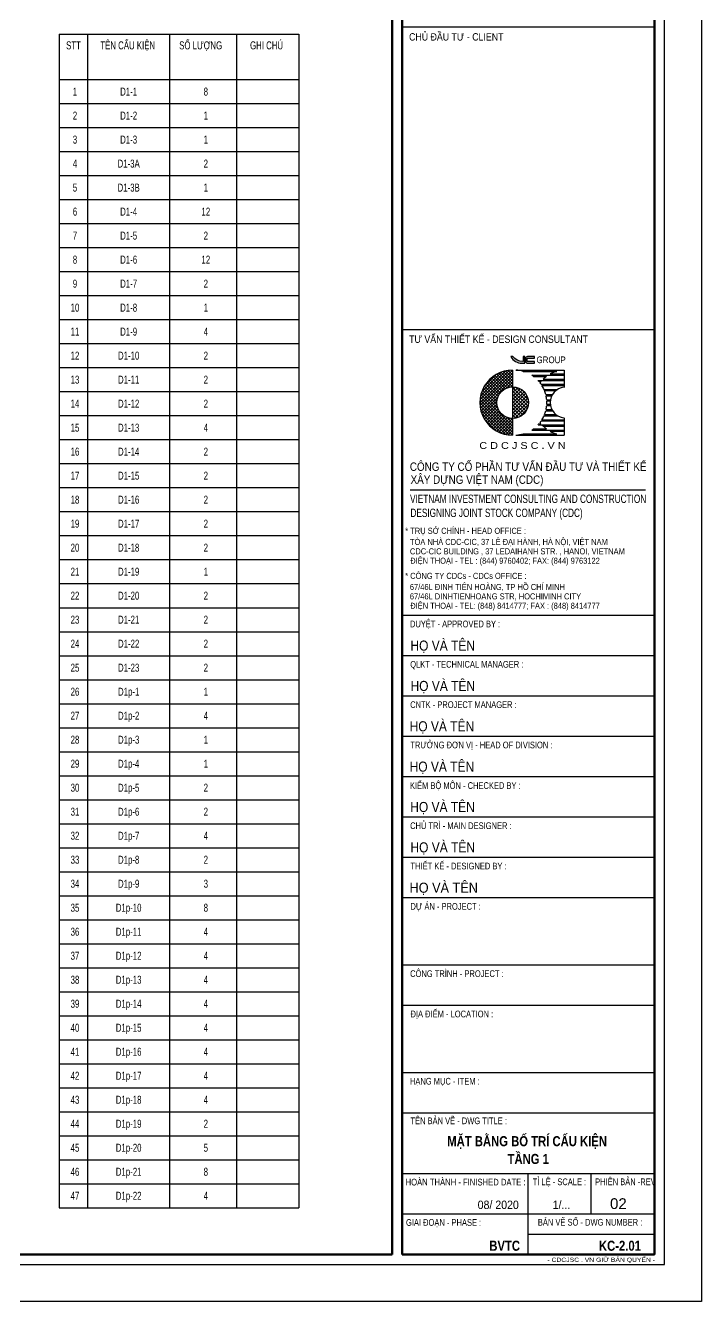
# Model space of a CAD drawing. Header units: millimetres. Extents: x 0 to 132533, y 0 to 93608.
# Drawn here: x 100864 to 132533, y 0 to 59802 of the extents above; entities that cross this region are included whole.
import ezdxf
from ezdxf.enums import TextEntityAlignment as Align

# ---------------------------------------------------------------- set-up
doc = ezdxf.new("R2010")
doc.units = ezdxf.units.MM
doc.header["$LTSCALE"] = 1000
doc.header["$MEASUREMENT"] = 0
doc.layers.add('CDC -TEXT KHUNG', color=7, linetype='Continuous')
doc.layers.add('CDC-KHUNGTEN', color=7, linetype='Continuous')
doc.layers.add('CDC.03.BORDER', color=3, linetype='Continuous', lineweight=25)
doc.layers.add('CDC.06.TEXT', color=2, linetype='Continuous', lineweight=18)
doc.styles.add('ARIAL', font='arial.ttf', dxfattribs={"width": 0.6})
doc.styles.add('Arial_B_3', font='arialbd.ttf', dxfattribs={"width": 0.75, "height": 3})
doc.styles.add('KCS_SMTEXT', font='arial.ttf', dxfattribs={"width": 0.7})
doc.styles.add('KT CDC', font='arial.ttf', dxfattribs={"width": 0.85, "height": 200})

# ---------------------------------------------------------------- blocks, each defined once
blk = doc.blocks.new('CDTA1')
at = {"layer": 'CDC-KHUNGTEN', "color": 6, "lineweight": 25}
blk.add_line((0, 90), (-75, 90), dxfattribs=at)
at = {"layer": 'CDC-KHUNGTEN', "color": 6, "style": 'KT CDC', "width": 0.85}
blk.add_text('CHỦ ĐẦU TƯ - CLIENT', height=2.2, dxfattribs=at).set_placement((-72.93, 86))
blk = doc.blocks.new('LOGOmoi')
at = {"layer": 'CDC -TEXT KHUNG'}
h = blk.add_hatch(color=1, dxfattribs=at)
h.paths.add_polyline_path([(1.46, 5.45), (1.26, 5.45), (1.26, 4.88), (1.21, 4.88, -0.237912), (0.06, 5.45), (-0.2, 5.45, 0.272847), (1.14, 4.66), (1.46, 4.66)])
h.paths.add_polyline_path([(2.59, 5.45), (1.8, 5.45, 0.414214), (1.54, 5.2), (1.54, 4.92, 0.414214), (1.8, 4.66), (2.59, 4.66), (2.59, 4.87), (1.8, 4.87, -0.414214), (1.74, 4.92), (1.74, 5.2, -0.414214), (1.8, 5.25), (2.59, 5.25)])
h = blk.add_hatch(dxfattribs=at)
h.set_pattern_fill('ANSI37', color=102, scale=2.293939, angle=360, style=0)
h.set_pattern_definition([(45, (-2844.4439, 636.61023), (-0.178426552, 0.178426553), []), (135, (-2844.4439, 636.61023), (-0.178426552, -0.178426553), [])])
edge = h.paths.add_edge_path()
edge.add_arc((0.02, 0), 1.87, 90, 270)
edge.add_line((0.02, -1.88), (0.02, -3.84))
edge.add_line((0.02, -3.84), (-0.17, -3.84))
edge.add_line((-0.17, -3.84), (-0.36, -3.83))
edge.add_line((-0.36, -3.83), (-0.55, -3.8))
edge.add_line((-0.55, -3.8), (-0.73, -3.77))
edge.add_line((-0.73, -3.77), (-0.92, -3.73))
edge.add_line((-0.92, -3.73), (-1.1, -3.68))
edge.add_line((-1.1, -3.68), (-1.28, -3.62))
edge.add_line((-1.28, -3.62), (-1.45, -3.55))
edge.add_line((-1.45, -3.55), (-1.63, -3.48))
edge.add_line((-1.63, -3.48), (-1.79, -3.39))
edge.add_line((-1.79, -3.39), (-1.96, -3.3))
edge.add_line((-1.96, -3.3), (-2.12, -3.2))
edge.add_line((-2.12, -3.2), (-2.27, -3.09))
edge.add_line((-2.27, -3.09), (-2.42, -2.97))
edge.add_line((-2.42, -2.97), (-2.56, -2.85))
edge.add_line((-2.56, -2.85), (-2.7, -2.72))
edge.add_line((-2.7, -2.72), (-2.83, -2.58))
edge.add_line((-2.83, -2.58), (-2.95, -2.44))
edge.add_line((-2.95, -2.44), (-3.07, -2.29))
edge.add_line((-3.07, -2.29), (-3.18, -2.14))
edge.add_line((-3.18, -2.14), (-3.28, -1.98))
edge.add_line((-3.28, -1.98), (-3.37, -1.81))
edge.add_line((-3.37, -1.81), (-3.46, -1.64))
edge.add_line((-3.46, -1.64), (-3.53, -1.47))
edge.add_line((-3.53, -1.47), (-3.6, -1.3))
edge.add_line((-3.6, -1.3), (-3.66, -1.12))
edge.add_line((-3.66, -1.12), (-3.71, -0.93))
edge.add_line((-3.71, -0.93), (-3.75, -0.75))
edge.add_line((-3.75, -0.75), (-3.79, -0.56))
edge.add_line((-3.79, -0.56), (-3.81, -0.38))
edge.add_line((-3.81, -0.38), (-3.82, -0.19))
edge.add_line((-3.82, -0.19), (-3.83, 0))
edge.add_line((-3.83, 0), (-3.82, 0.19))
edge.add_line((-3.82, 0.19), (-3.81, 0.38))
edge.add_line((-3.81, 0.38), (-3.79, 0.56))
edge.add_line((-3.79, 0.56), (-3.75, 0.75))
edge.add_line((-3.75, 0.75), (-3.71, 0.93))
edge.add_line((-3.71, 0.93), (-3.66, 1.12))
edge.add_line((-3.66, 1.12), (-3.6, 1.3))
edge.add_line((-3.6, 1.3), (-3.53, 1.47))
edge.add_line((-3.53, 1.47), (-3.46, 1.64))
edge.add_line((-3.46, 1.64), (-3.37, 1.81))
edge.add_line((-3.37, 1.81), (-3.28, 1.98))
edge.add_line((-3.28, 1.98), (-3.18, 2.14))
edge.add_line((-3.18, 2.14), (-3.07, 2.29))
edge.add_line((-3.07, 2.29), (-2.95, 2.44))
edge.add_line((-2.95, 2.44), (-2.83, 2.58))
edge.add_line((-2.83, 2.58), (-2.7, 2.72))
edge.add_line((-2.7, 2.72), (-2.56, 2.85))
edge.add_line((-2.56, 2.85), (-2.42, 2.97))
edge.add_line((-2.42, 2.97), (-2.27, 3.09))
edge.add_line((-2.27, 3.09), (-2.12, 3.2))
edge.add_line((-2.12, 3.2), (-1.96, 3.3))
edge.add_line((-1.96, 3.3), (-1.79, 3.39))
edge.add_line((-1.79, 3.39), (-1.63, 3.48))
edge.add_line((-1.63, 3.48), (-1.45, 3.55))
edge.add_line((-1.45, 3.55), (-1.28, 3.62))
edge.add_line((-1.28, 3.62), (-1.1, 3.68))
edge.add_line((-1.1, 3.68), (-0.92, 3.73))
edge.add_line((-0.92, 3.73), (-0.73, 3.77))
edge.add_line((-0.73, 3.77), (-0.55, 3.8))
edge.add_line((-0.55, 3.8), (-0.36, 3.83))
edge.add_line((-0.36, 3.83), (-0.17, 3.84))
edge.add_line((-0.17, 3.84), (0.02, 3.84))
edge.add_line((0.02, 3.84), (0.02, 1.87))
h = blk.add_hatch(dxfattribs=at)
h.set_pattern_fill('ANSI37', color=1, scale=2.293939, angle=360, style=0)
h.set_pattern_definition([(45, (-486.53502, -144.21504), (-0.20275745, 0.20275745), []), (135, (-486.53502, -144.21504), (-0.20275745, -0.20275745), [])])
h.paths.add_polyline_path([(0.02, 1.87), (0.02, -1.81), (0.02, -1.88, 0.414214), (1.89, 0, 0.414214)])
at = {"layer": 'CDC -TEXT KHUNG', "color": 102}
for p, q in [((0.02, 3.84), (0.02, -1.81)), ((0.42, 3.85), (6.1, 3.85)), ((1.28, 3.7), (5.24, 3.7)), ((2.3, 3.24), (6.1, 3.24)), ((2.51, 3.09), (4.01, 3.09)), ((4.47, 3.39), (6.1, 3.39)), ((6.1, 3.85), (6.1, 1.81)), ((3.03, 2.63), (6.1, 2.63)), ((3.16, 2.49), (3.36, 2.49)), ((3.4, 2.17), (6.1, 2.17)), ((3.49, 2.03), (6.1, 2.03)), ((3.64, 2.78), (6.1, 2.78)), ((3.74, 1.57), (5.37, 1.57)), ((3.8, 1.42), (5.15, 1.42)), ((3.95, 0.96), (4.75, 0.96)), ((3.98, 0.81), (4.66, 0.81)), ((4.05, 0.35), (4.51, 0.35)), ((4.06, 0.2), (4.49, 0.2)), ((3.8, -1.42), (5.15, -1.42)), ((3.95, -0.96), (4.75, -0.96)), ((3.98, -0.81), (4.66, -0.81)), ((4.05, -0.35), (4.51, -0.35)), ((4.06, -0.2), (4.49, -0.2)), ((0.02, -1.81), (0.02, -3.84)), ((3.03, -2.63), (6.1, -2.63)), ((3.16, -2.49), (3.36, -2.49)), ((3.4, -2.17), (6.1, -2.17)), ((3.49, -2.03), (6.1, -2.03)), ((3.64, -2.78), (6.1, -2.78)), ((3.74, -1.57), (5.37, -1.57)), ((6.1, -1.79), (6.1, -3.84)), ((0.01, -3.84), (0.02, -3.84)), ((0.42, -3.84), (6.1, -3.84)), ((1.28, -3.7), (5.24, -3.7)), ((2.3, -3.24), (6.1, -3.24)), ((2.51, -3.09), (4.01, -3.09)), ((4.47, -3.39), (6.1, -3.39))]:
    blk.add_line(p, q, dxfattribs=at)
at = {"layer": 'CDC -TEXT KHUNG'}
blk.add_line((3.78, 1.21), (3.78, 1.21), dxfattribs=at)
at = {"layer": 'CDC -TEXT KHUNG', "color": 1}
for points in [[(1.46, 5.45), (1.26, 5.45), (1.26, 4.88), (1.21, 4.88, -0.237912), (0.06, 5.45), (-0.2, 5.45, 0.272847), (1.14, 4.66), (1.46, 4.66)], [(2.59, 5.45), (1.8, 5.45, 0.414214), (1.54, 5.2), (1.54, 4.92, 0.414214), (1.8, 4.66), (2.59, 4.66), (2.59, 4.87), (1.8, 4.87, -0.414214), (1.74, 4.92), (1.74, 5.2, -0.414214), (1.8, 5.25), (2.59, 5.25)]]:
    blk.add_lwpolyline(points, format="xyb", close=True, dxfattribs=at)
at = {"layer": 'CDC -TEXT KHUNG', "color": 102}
blk.add_circle((0.02, 0), 1.87, dxfattribs=at)
blk.add_arc((0, 0), 3.85, 89.7449, 270.2551, dxfattribs=at)
at = {"layer": 'CDC -TEXT KHUNG', "color": 112}
blk.add_ellipse((0.22, 0), major_axis=(-2.72, 2.72), ratio=1, start_param=-1.064136, end_param=-0.838054, dxfattribs=at)
at = {"layer": 'CDC -TEXT KHUNG', "color": 102}
for centre, major_axis, start_param, end_param in [((0.22, 0), (-2.72, 2.72), -1.423028, -1.355019), ((6.3, 0), (-2.72, 2.72), -0.147768, -0.022458), ((6.3, 0), (2.72, 2.72), 1.064136, 1.278853), ((0.22, 0), (2.72, 2.72), 6.199614, 6.251308), ((6.3, 0), (-2.72, 2.72), 0.083571, 0.124553), ((0.22, 0), (-2.72, 2.72), 4.527318, 4.587836), ((0.22, 0), (-2.72, 2.72), 4.346177, 4.481253), ((6.27, 0.01), (1.28, 1.28), 0.884906, 3.827483), ((0.22, 0), (-2.72, 2.72), 4.178765, 4.304301), ((0.22, 0), (2.72, 2.72), 5.589142, 5.7099), ((0.22, 0), (2.72, 2.72), 5.445131, 5.550443), ((0.22, 0), (-2.72, 2.72), 3.549681, 3.675216), ((0.22, 0), (-2.72, 2.72), 3.714878, 3.835636), ((0.22, 0), (-2.72, 2.72), 3.17347, 3.225164), ((0.22, 0), (2.72, 2.72), 4.836942, 4.89746), ((6.3, 0), (-2.72, 2.72), 1.446243, 1.487225), ((0.22, 0), (2.72, 2.72), 4.943525, 5.078601), ((6.3, 0), (-2.72, 2.72), 1.538919, 1.718564), ((0.22, 0.01), (2.72, 2.72), 3.979647, 4.205729), ((0.22, 0), (-2.72, 2.72), 2.925816, 2.993825), ((6.3, 0), (2.72, 2.72), 3.433536, 3.648253)]:
    blk.add_ellipse(centre, major_axis=major_axis, ratio=1, start_param=start_param, end_param=end_param, dxfattribs=at)
at = {"layer": 'CDC -TEXT KHUNG', "color": 1, "style": 'KT CDC', "width": 0.85}
blk.add_text('GROUP', height=0.792, dxfattribs=at).set_placement((2.85, 4.67))
at = {"layer": 'CDC -TEXT KHUNG', "color": 102, "style": 'KT CDC', "width": 1.15}
blk.add_text('C D C J S C . V N', height=0.8, dxfattribs=at).set_placement((-3.92, -5.47))
blk = doc.blocks.new('Khung tên chuẩn')
at = {"layer": 'CDC-KHUNGTEN', "color": 6, "lineweight": 25}
for p, q in [((82700, 28900), (75200, 28900)), ((82700, 20400), (75200, 20400)), ((82700, 19200), (75200, 19200)), ((82700, 18000), (75200, 18000)), ((82700, 16800), (75200, 16800)), ((82700, 15600), (75200, 15600)), ((82700, 14400), (75200, 14400)), ((82700, 13200), (75200, 13200)), ((82700, 12000), (75200, 12000)), ((82700, 10000), (75200, 10000)), ((82700, 8800), (75200, 8800)), ((82700, 6800), (75200, 6800)), ((82700, 5600), (75200, 5600)), ((82700, 3800), (75200, 3800)), ((78950, 1400), (78950, 3800)), ((80825, 2600), (80825, 3800)), ((82700, 2600), (75200, 2600)), ((78950, 2000), (82700, 2000))]:
    blk.add_line(p, q, dxfattribs=at)
at = {"layer": 'CDC-KHUNGTEN', "color": 6}
blk.add_line((75439, 24136), (82433, 24136), dxfattribs=at)
at = {"layer": 'CDC-KHUNGTEN', "color": 8}
blk.add_lwpolyline([(75096, 1100), (83000, 1100), (83000, 58300), (3000, 58300), (3000, 1100), (75096, 1100)], dxfattribs=at)
at = {"layer": 'CDC-KHUNGTEN', "color": 255, "lineweight": 60}
blk.add_lwpolyline([(74900, 1400), (74900, 58000), (3300, 58000), (3300, 1400), (74900, 1400)], close=True, dxfattribs=at)
blk.add_lwpolyline([(75200, 1400), (82700, 1400), (82700, 58000), (75200, 58000), (75200, 1400)], dxfattribs=at)
at = {"layer": 'Defpoints', "color": 1, "ltscale": 0.2}
blk.add_lwpolyline([(0, 0), (0, 59400), (84100, 59400), (84100, 0), (0, 0)], close=True, dxfattribs=at)
at = {"layer": 'CDC-KHUNGTEN'}
for name, p, xscale, yscale, zscale in [('CDTA1', (82700, 28900), 100, 100, 100), ('LOGOmoi', (78480, 26732), 251.3908497502836, 251.3908497502836, 251.3908497502836)]:
    blk.add_blockref(name, p, dxfattribs=dict(at, xscale=xscale, yscale=yscale, zscale=zscale))
at = {"layer": 'CDC -TEXT KHUNG', "style": 'KT CDC', "width": 0.85}
blk.add_text('TƯ VẤN THIẾT KẾ - DESIGN CONSULTANT', height=220, dxfattribs=at).set_placement((78066, 28509), align=Align.CENTER)
at = {"layer": 'CDC -TEXT KHUNG', "color": 7, "style": 'Arial_B_3', "width": 0.8}
blk.add_text('BVTC', height=300, dxfattribs=at).set_placement((78705, 1508), align=Align.RIGHT)
at = {"layer": 'CDC -TEXT KHUNG', "color": 6, "style": 'KT CDC', "width": 1.15}
blk.add_text('- CDCJSC . VN GIỮ BẢN QUYỂN -', height=125.69, dxfattribs=at).set_placement((79519, 1177))
at = {"layer": 'CDC-KHUNGTEN', "color": 6}
for s, height, style, width, p in [('CÔNG TY CỔ PHẦN TƯ VẤN ÐẦU TƯ VÀ THIẾT KẾ', 250, 'KT CDC', 0.84, (75430, 24703)), ('XÂY DỰNG VIỆT NAM (CDC)', 250, 'KT CDC', 0.84, (75452, 24317)), ('VIETNAM INVESTMENT CONSULTING AND CONSTRUCTION ', 250, 'KT CDC', 0.7, (75436, 23747)), ('DESIGNING JOINT STOCK COMPANY (CDC)', 250, 'KT CDC', 0.7, (75448, 23330)), ('* TRỤ SỞ CHÍNH - HEAD OFFICE :', 180, 'KT CDC', 0.85, (75294, 22830)), ('TÒA NHÀ CDC-CIC, 37 LÊ ĐẠI HÀNH, HÀ NỘI, VIỆT NAM', 180, 'KT CDC', 0.85, (75433, 22500)), ('CDC-CIC BUILDING , 37 LEDAIHANH STR. , HANOI, VIETNAM', 180, 'KT CDC', 0.85, (75433, 22220)), ('ĐIỆN THOẠI - TEL : (844) 9760402; FAX: (844) 9763122', 180, 'KT CDC', 0.85, (75441, 21940)), ('* CÔNG TY CDCs - CDCs OFFICE :', 180, 'KT CDC', 0.85, (75292, 21490)), ('67/46L ĐINH TIÊN HOÀNG, TP HỒ CHÍ MINH', 180, 'KT CDC', 0.85, (75430, 21160)), ('67/46L DINHTIENHOANG STR, HOCHIMINH CITY', 180, 'KT CDC', 0.85, (75430, 20880)), ('ĐIỆN THOẠI - TEL: (848) 8414777; FAX : (848) 8414777', 180, 'KT CDC', 0.85, (75442, 20600)), ('DUYỆT - APPROVED BY :', 200, 'ARIAL', 0.8, (75433, 20050)), ('QLKT - TECHNICAL MANAGER :', 200, 'ARIAL', 0.8, (75440, 18850)), ('CNTK - PROJECT MANAGER :', 200, 'ARIAL', 0.8, (75440, 17650)), ('TRƯỞNG ĐƠN VỊ - HEAD OF DIVISION :', 200, 'ARIAL', 0.8, (75445, 16450)), ('KIỂM BỘ MÔN - CHECKED BY :', 200, 'ARIAL', 0.8, (75434, 15244)), ('CHỦ TRÌ - MAIN DESIGNER :', 200, 'ARIAL', 0.8, (75438, 14050)), ('THIẾT KẾ - DESIGNED BY :', 200, 'ARIAL', 0.8, (75450, 12850)), ('DỰ ÁN - PROJECT :  ', 200, 'ARIAL', 0.8, (75449, 11650)), ('CÔNG TRÌNH - PROJECT :  ', 200, 'ARIAL', 0.8, (75438, 9650)), ('ĐỊA ĐIỂM - LOCATION :', 200, 'ARIAL', 0.8, (75449, 8450)), ('HẠNG MỤC - ITEM : ', 200, 'ARIAL', 0.8, (75433, 6450)), ('TÊN BẢN VẼ - DWG TITLE :', 200, 'ARIAL', 0.8, (75448, 5273)), ('TỈ LỆ - SCALE :', 200, 'ARIAL', 0.8, (79082, 3459)), ('PHIÊN BẢN -REV', 200, 'ARIAL', 0.7, (80938, 3459)), ('GIAI ĐOẠN - PHASE :', 200, 'ARIAL', 0.8, (75315, 2250)), ('BẢN VẼ SỐ - DWG NUMBER :', 200, 'ARIAL', 0.8, (79236, 2256))]:
    blk.add_text(s, height=height, dxfattribs=dict(at, style=style, width=width)).set_placement(p)
at = {"layer": 'CDC-KHUNGTEN', "color": 7}
for style, width, p in [('KT CDC', 0.85, (75448, 19356)), ('KT CDC', 0.85, (75450, 18156)), ('KT CDC', 0.85, (75423, 16956)), ('KT CDC', 0.85, (75423, 15756)), ('KT CDC', 0.85, (75442, 14556)), ('KT CDC', 0.85, (75448, 13356)), ('ARIAL', 0.9, (75421, 12156))]:
    blk.add_text('HỌ VÀ TÊN', height=300, dxfattribs=dict(at, style=style, width=width)).set_placement(p)
at = {"layer": 'CDC-KHUNGTEN', "color": 6, "style": 'ARIAL', "width": 0.814645}
blk.add_text('HOÀN THÀNH - FINISHED DATE :', height=200, dxfattribs=at).set_placement((75304, 3450), (78870, 3450), align=Align.FIT)
at = {"layer": 'CDC-KHUNGTEN', "color": 7, "style": 'KT CDC'}
blk.add_text('02', height=320, dxfattribs=at).set_placement((81879, 2750), align=Align.RIGHT)
at = {"layer": 'CDC-KHUNGTEN', "color": 7, "style": 'ARIAL', "width": 0.9}
for s, p in [('08/ 2020', (78670, 2750)), ('1/...', (80200, 2750))]:
    blk.add_text(s, height=250, dxfattribs=at).set_placement(p, align=Align.RIGHT)

msp = doc.modelspace()

# ---------------------------------------------------------------- linework, layer by layer
at = {"layer": 'CDC.03.BORDER'}
for p, q in [((102437.9, 59403.3), (102437.9, 4392.5)), ((102437.9, 59403.3), (113665.4, 59403.3)), ((103761.4, 59403.3), (103761.4, 57267.5)), ((107604.4, 59403.3), (107604.4, 57267.5)), ((110744, 59403.3), (110744, 57267.5)), ((113665.4, 59403.3), (113665.4, 4392.5)), ((102437.9, 57267.5), (113665.4, 57267.5)), ((103761.4, 57267.5), (103761.4, 4392.5)), ((107604.4, 57267.5), (107604.4, 4392.5)), ((110744, 57267.5), (110744, 4392.5)), ((102437.9, 29142.5), (113665.4, 29142.5)), ((102437.9, 4392.5), (113665.4, 4392.5))]:
    msp.add_line(p, q, dxfattribs=at)
at = {"layer": 'CDC.03.BORDER', "color": 8}
for p, q in [((102437.9, 56142.5), (113665.4, 56142.5)), ((102437.9, 55017.5), (113665.4, 55017.5)), ((102437.9, 53892.5), (113665.4, 53892.5)), ((102437.9, 52767.5), (113665.4, 52767.5)), ((102437.9, 51642.5), (113665.4, 51642.5)), ((102437.9, 50517.5), (113665.4, 50517.5)), ((102437.9, 49392.5), (113665.4, 49392.5)), ((102437.9, 48267.5), (113665.4, 48267.5)), ((102437.9, 47142.5), (113665.4, 47142.5)), ((102437.9, 46017.5), (113665.4, 46017.5)), ((102437.9, 44892.5), (113665.4, 44892.5)), ((102437.9, 43767.5), (113665.4, 43767.5)), ((102437.9, 42642.5), (113665.4, 42642.5)), ((102437.9, 41517.5), (113665.4, 41517.5)), ((102437.9, 40392.5), (113665.4, 40392.5)), ((102437.9, 39267.5), (113665.4, 39267.5)), ((102437.9, 38142.5), (113665.4, 38142.5)), ((102437.9, 37017.5), (113665.4, 37017.5)), ((102437.9, 35892.5), (113665.4, 35892.5)), ((102437.9, 34767.5), (113665.4, 34767.5)), ((102437.9, 33642.5), (113665.4, 33642.5)), ((102437.9, 32517.5), (113665.4, 32517.5)), ((102437.9, 31392.5), (113665.4, 31392.5)), ((102437.9, 30267.5), (113665.4, 30267.5)), ((102437.9, 28017.5), (113665.4, 28017.5)), ((102437.9, 26892.5), (113665.4, 26892.5)), ((102437.9, 25767.5), (113665.4, 25767.5)), ((102437.9, 24642.5), (113665.4, 24642.5)), ((102437.9, 23517.5), (113665.4, 23517.5)), ((102437.9, 22392.5), (113665.4, 22392.5)), ((102437.9, 21267.5), (113665.4, 21267.5)), ((102437.9, 20142.5), (113665.4, 20142.5)), ((102437.9, 19017.5), (113665.4, 19017.5)), ((102437.9, 17892.5), (113665.4, 17892.5)), ((102437.9, 16767.5), (113665.4, 16767.5)), ((102437.9, 15642.5), (113665.4, 15642.5)), ((102437.9, 14517.5), (113665.4, 14517.5)), ((102437.9, 13392.5), (113665.4, 13392.5)), ((102437.9, 12267.5), (113665.4, 12267.5)), ((102437.9, 11142.5), (113665.4, 11142.5)), ((102437.9, 10017.5), (113665.4, 10017.5)), ((102437.9, 8892.5), (113665.4, 8892.5)), ((102437.9, 7767.5), (113665.4, 7767.5)), ((102437.9, 6642.5), (113665.4, 6642.5)), ((102437.9, 5517.5), (113665.4, 5517.5))]:
    msp.add_line(p, q, dxfattribs=at)

# ---------------------------------------------------------------- block references
at = {"xscale": 1.575899999996182, "yscale": 1.575899999996182, "zscale": 1.575899999996182}
msp.add_blockref('Khung tên chuẩn', (0, 0), dxfattribs=at)

# ---------------------------------------------------------------- texts
at = {"layer": 'CDC -TEXT KHUNG', "style": 'Arial_B_3', "width": 0.8}
for s, p in [('MẶT BẰNG BỐ TRÍ CẤU KIỆN', (124363.9, 7276.1)), ('TẦNG 1', (124417.3, 6443.7))]:
    msp.add_text(s, height=472.77, dxfattribs=at).set_placement(p, align=Align.CENTER)
msp.add_text('KC-2.01', height=472.77, dxfattribs=at).set_placement((129696.6, 2376.2), align=Align.RIGHT)
at = {"layer": 'CDC.06.TEXT', "width": 0.7}
for s, height, style, p in [('STT', 375.02, 'ARIAL', (103111.5, 58871.2)), ('TÊN CẤU KIỆN', 375.019, 'ARIAL', (105651.9, 58871.2)), ('SỐ LƯỢNG', 375.02, 'ARIAL', (109070, 58871.2)), ('GHI CHÚ', 375.02, 'ARIAL', (112157.6, 58871.2)), ('1', 375, 'KCS_SMTEXT', (103181.4, 56705)), ('D1-1', 375, 'KCS_SMTEXT', (105695.9, 56705)), ('8', 375, 'KCS_SMTEXT', (109312.3, 56705)), ('2', 375, 'KCS_SMTEXT', (103181.4, 55580)), ('D1-2', 375, 'KCS_SMTEXT', (105695.9, 55580)), ('1', 375, 'KCS_SMTEXT', (109312.3, 55580)), ('3', 375, 'KCS_SMTEXT', (103181.4, 54455)), ('D1-3', 375, 'KCS_SMTEXT', (105695.9, 54455)), ('1', 375, 'KCS_SMTEXT', (109312.3, 54455)), ('4', 375, 'KCS_SMTEXT', (103181.4, 53330)), ('D1-3A', 375, 'KCS_SMTEXT', (105695.9, 53330)), ('2', 375, 'KCS_SMTEXT', (109312.3, 53330)), ('5', 375, 'KCS_SMTEXT', (103181.4, 52205)), ('D1-3B', 375, 'KCS_SMTEXT', (105695.9, 52205)), ('1', 375, 'KCS_SMTEXT', (109312.3, 52205)), ('6', 375, 'KCS_SMTEXT', (103181.4, 51080)), ('D1-4', 375, 'KCS_SMTEXT', (105695.9, 51080)), ('12', 375, 'KCS_SMTEXT', (109312.3, 51080)), ('7', 375, 'KCS_SMTEXT', (103181.4, 49955)), ('D1-5', 375, 'KCS_SMTEXT', (105695.9, 49955)), ('2', 375, 'KCS_SMTEXT', (109312.3, 49955)), ('8', 375, 'KCS_SMTEXT', (103181.4, 48830)), ('D1-6', 375, 'KCS_SMTEXT', (105695.9, 48830)), ('12', 375, 'KCS_SMTEXT', (109312.3, 48830)), ('9', 375, 'KCS_SMTEXT', (103181.4, 47705)), ('D1-7', 375, 'KCS_SMTEXT', (105695.9, 47705)), ('2', 375, 'KCS_SMTEXT', (109312.3, 47705)), ('10', 375, 'KCS_SMTEXT', (103181.4, 46580)), ('D1-8', 375, 'KCS_SMTEXT', (105695.9, 46580)), ('1', 375, 'KCS_SMTEXT', (109312.3, 46580)), ('11', 375, 'KCS_SMTEXT', (103181.4, 45455)), ('D1-9', 375, 'KCS_SMTEXT', (105695.9, 45455)), ('4', 375, 'KCS_SMTEXT', (109312.3, 45455)), ('12', 375, 'KCS_SMTEXT', (103181.4, 44330)), ('D1-10', 375, 'KCS_SMTEXT', (105695.9, 44330)), ('2', 375, 'KCS_SMTEXT', (109312.3, 44330)), ('13', 375, 'KCS_SMTEXT', (103181.4, 43205)), ('D1-11', 375, 'KCS_SMTEXT', (105695.9, 43205)), ('2', 375, 'KCS_SMTEXT', (109312.3, 43205)), ('14', 375, 'KCS_SMTEXT', (103181.4, 42080)), ('D1-12', 375, 'KCS_SMTEXT', (105695.9, 42080)), ('2', 375, 'KCS_SMTEXT', (109312.3, 42080)), ('15', 375, 'KCS_SMTEXT', (103181.4, 40955)), ('D1-13', 375, 'KCS_SMTEXT', (105695.9, 40955)), ('4', 375, 'KCS_SMTEXT', (109312.3, 40955)), ('16', 375, 'KCS_SMTEXT', (103181.4, 39830)), ('D1-14', 375, 'KCS_SMTEXT', (105695.9, 39830)), ('2', 375, 'KCS_SMTEXT', (109312.3, 39830)), ('17', 375, 'KCS_SMTEXT', (103181.4, 38705)), ('D1-15', 375, 'KCS_SMTEXT', (105695.9, 38705)), ('2', 375, 'KCS_SMTEXT', (109312.3, 38705)), ('18', 375, 'KCS_SMTEXT', (103181.4, 37580)), ('D1-16', 375, 'KCS_SMTEXT', (105695.9, 37580)), ('2', 375, 'KCS_SMTEXT', (109312.3, 37580)), ('19', 375, 'KCS_SMTEXT', (103181.4, 36455)), ('D1-17', 375, 'KCS_SMTEXT', (105695.9, 36455)), ('2', 375, 'KCS_SMTEXT', (109312.3, 36455)), ('20', 375, 'KCS_SMTEXT', (103181.4, 35330)), ('D1-18', 375, 'KCS_SMTEXT', (105695.9, 35330)), ('2', 375, 'KCS_SMTEXT', (109312.3, 35330)), ('21', 375, 'KCS_SMTEXT', (103181.4, 34205)), ('D1-19', 375, 'KCS_SMTEXT', (105695.9, 34205)), ('1', 375, 'KCS_SMTEXT', (109312.3, 34205)), ('22', 375, 'KCS_SMTEXT', (103181.4, 33080)), ('D1-20', 375, 'KCS_SMTEXT', (105695.9, 33080)), ('2', 375, 'KCS_SMTEXT', (109312.3, 33080)), ('23', 375, 'KCS_SMTEXT', (103181.4, 31955)), ('D1-21', 375, 'KCS_SMTEXT', (105695.9, 31955)), ('2', 375, 'KCS_SMTEXT', (109312.3, 31955)), ('24', 375, 'KCS_SMTEXT', (103181.4, 30830)), ('D1-22', 375, 'KCS_SMTEXT', (105695.9, 30830)), ('2', 375, 'KCS_SMTEXT', (109312.3, 30830)), ('25', 375, 'KCS_SMTEXT', (103181.4, 29705)), ('D1-23', 375, 'KCS_SMTEXT', (105695.9, 29705)), ('2', 375, 'KCS_SMTEXT', (109312.3, 29705)), ('26', 375, 'KCS_SMTEXT', (103181.4, 28580)), ('D1p-1', 375, 'KCS_SMTEXT', (105695.9, 28580)), ('1', 375, 'KCS_SMTEXT', (109312.3, 28580)), ('27', 375, 'KCS_SMTEXT', (103181.4, 27455)), ('D1p-2', 375, 'KCS_SMTEXT', (105695.9, 27455)), ('4', 375, 'KCS_SMTEXT', (109312.3, 27455)), ('28', 375, 'KCS_SMTEXT', (103181.4, 26330)), ('D1p-3', 375, 'KCS_SMTEXT', (105695.9, 26330)), ('1', 375, 'KCS_SMTEXT', (109312.3, 26330)), ('29', 375, 'KCS_SMTEXT', (103181.4, 25205)), ('D1p-4', 375, 'KCS_SMTEXT', (105695.9, 25205)), ('1', 375, 'KCS_SMTEXT', (109312.3, 25205)), ('30', 375, 'KCS_SMTEXT', (103181.4, 24080)), ('D1p-5', 375, 'KCS_SMTEXT', (105695.9, 24080)), ('2', 375, 'KCS_SMTEXT', (109312.3, 24080)), ('31', 375, 'KCS_SMTEXT', (103181.4, 22955)), ('D1p-6', 375, 'KCS_SMTEXT', (105695.9, 22955)), ('2', 375, 'KCS_SMTEXT', (109312.3, 22955)), ('32', 375, 'KCS_SMTEXT', (103181.4, 21830)), ('D1p-7', 375, 'KCS_SMTEXT', (105695.9, 21830)), ('4', 375, 'KCS_SMTEXT', (109312.3, 21830)), ('33', 375, 'KCS_SMTEXT', (103181.4, 20705)), ('D1p-8', 375, 'KCS_SMTEXT', (105695.9, 20705)), ('2', 375, 'KCS_SMTEXT', (109312.3, 20705)), ('34', 375, 'KCS_SMTEXT', (103181.4, 19580)), ('D1p-9', 375, 'KCS_SMTEXT', (105695.9, 19580)), ('3', 375, 'KCS_SMTEXT', (109312.3, 19580)), ('35', 375, 'KCS_SMTEXT', (103181.4, 18455)), ('D1p-10', 375, 'KCS_SMTEXT', (105695.9, 18455)), ('8', 375, 'KCS_SMTEXT', (109312.3, 18455)), ('36', 375, 'KCS_SMTEXT', (103181.4, 17330)), ('D1p-11', 375, 'KCS_SMTEXT', (105695.9, 17330)), ('4', 375, 'KCS_SMTEXT', (109312.3, 17330)), ('37', 375, 'KCS_SMTEXT', (103181.4, 16205)), ('D1p-12', 375, 'KCS_SMTEXT', (105695.9, 16205)), ('4', 375, 'KCS_SMTEXT', (109312.3, 16205)), ('38', 375, 'KCS_SMTEXT', (103181.4, 15080)), ('D1p-13', 375, 'KCS_SMTEXT', (105695.9, 15080)), ('4', 375, 'KCS_SMTEXT', (109312.3, 15080)), ('39', 375, 'KCS_SMTEXT', (103181.4, 13955)), ('D1p-14', 375, 'KCS_SMTEXT', (105695.9, 13955)), ('4', 375, 'KCS_SMTEXT', (109312.3, 13955)), ('40', 375, 'KCS_SMTEXT', (103181.4, 12830)), ('D1p-15', 375, 'KCS_SMTEXT', (105695.9, 12830)), ('4', 375, 'KCS_SMTEXT', (109312.3, 12830)), ('41', 375, 'KCS_SMTEXT', (103181.4, 11705)), ('D1p-16', 375, 'KCS_SMTEXT', (105695.9, 11705)), ('4', 375, 'KCS_SMTEXT', (109312.3, 11705)), ('42', 375, 'KCS_SMTEXT', (103181.4, 10580)), ('D1p-17', 375, 'KCS_SMTEXT', (105695.9, 10580)), ('4', 375, 'KCS_SMTEXT', (109312.3, 10580)), ('43', 375, 'KCS_SMTEXT', (103181.4, 9455)), ('D1p-18', 375, 'KCS_SMTEXT', (105695.9, 9455)), ('4', 375, 'KCS_SMTEXT', (109312.3, 9455)), ('44', 375, 'KCS_SMTEXT', (103181.4, 8330)), ('D1p-19', 375, 'KCS_SMTEXT', (105695.9, 8330)), ('2', 375, 'KCS_SMTEXT', (109312.3, 8330)), ('45', 375, 'KCS_SMTEXT', (103181.4, 7205)), ('D1p-20', 375, 'KCS_SMTEXT', (105695.9, 7205)), ('5', 375, 'KCS_SMTEXT', (109312.3, 7205)), ('46', 375, 'KCS_SMTEXT', (103181.4, 6080)), ('D1p-21', 375, 'KCS_SMTEXT', (105695.9, 6080)), ('8', 375, 'KCS_SMTEXT', (109312.3, 6080)), ('47', 375, 'KCS_SMTEXT', (103181.4, 4955)), ('D1p-22', 375, 'KCS_SMTEXT', (105695.9, 4955)), ('4', 375, 'KCS_SMTEXT', (109312.3, 4955))]:
    msp.add_text(s, height=height, dxfattribs=dict(at, style=style)).set_placement(p, align=Align.MIDDLE_CENTER)

doc.saveas('drawing.dxf')
